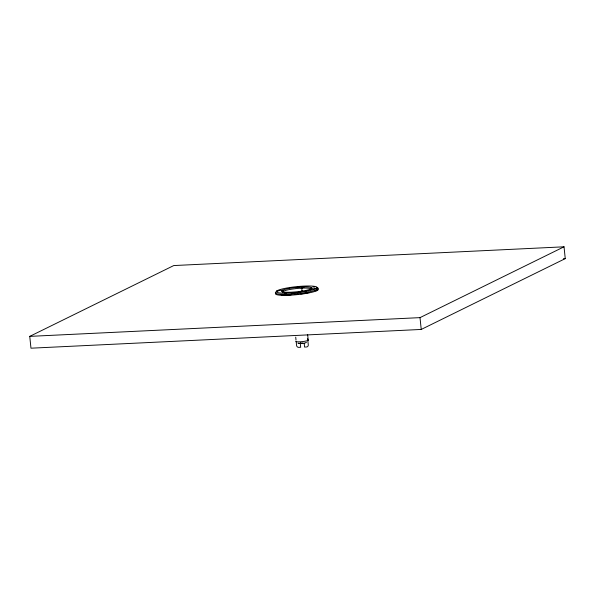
<?xml version="1.0" encoding="UTF-8"?>
<svg xmlns="http://www.w3.org/2000/svg" width="595" height="595" viewBox="0 0 595 595"><rect width="100%" height="100%" fill="white"/><g stroke="black" fill="none" stroke-linecap="round" stroke-linejoin="round"><path stroke-width="0.89" d="M302.535 291.245L302.543 291.111A2.358 2.202 87.7 0 0 302.029 291.074L301.739 287.482L302.676 286.946M283.637 291.111L283.153 291.349A14.384 2.053 -5.9 0 0 282.908 292.472M29.75 336.376L173.77 265.556L564.03 246.806L565.25 258.624L421.23 329.444L30.97 348.194L29.75 336.376L420.011 317.633L564.03 246.806M289.609 288.344A15.544 2.216 -5.9 0 0 282.61 290.144L282.082 290.397A15.544 2.216 -5.9 0 0 282.238 291.766A15.299 2.179 -5.9 0 0 290.702 292.212L292.502 292.985A14.384 2.053 -5.9 0 0 300.795 292.16M302.855 343.025L300.118 343.055M301.271 287.013L301.977 286.976M301.07 288.188L302.379 288.129M291.386 292.182L292.093 292.145A15.299 2.179 -5.9 0 0 303.755 290.821A15.544 2.216 -5.9 0 0 310.754 289.021L311.282 288.761A15.544 2.216 -5.9 0 0 311.125 287.392M563.398 258.713L565.25 258.624M315.053 290.717L316.964 290.628L316.86 289.624A1.019 0.945 63.8 0 0 315.804 288.664L311.044 288.887A1.019 0.945 63.8 0 0 310.188 289.854M291.193 293.045L291.84 293.015M302.044 291.163L302.052 291.208A2.499 2.335 89.7 0 0 300.594 291.929M420.011 317.633L421.23 329.444M307.637 334.598L308.21 340.147M307.637 338.652L308.277 344.832A2.09 1.934 63.8 0 1 306.537 346.982L304.58 347.078L304.209 343.419M300.222 342.787L300.683 347.264L298.727 347.361A2.09 1.934 63.8 0 1 296.563 345.39L296.191 341.731M295.715 337.157L295.998 339.901M307.95 339.894A6.27 0.892 -5.9 0 1 301.992 341.649A6.27 0.892 -5.9 0 1 295.975 341.106M306.172 342.237A4.18 0.595 -5.9 0 1 302.052 343.427A4.18 0.595 -5.9 0 1 298.281 342.995M317.618 288.731A21.509 3.064 -5.9 0 1 298.006 294.555A21.509 3.064 -5.9 0 1 275.723 293.283M316.205 287.325A21.509 3.064 -5.9 0 1 308.864 291.907A21.509 3.064 -5.9 0 1 281.368 294.287A21.509 3.064 -5.9 0 1 279.598 290.486M295.157 287.675A21.509 3.064 -5.9 0 1 299.731 287.236M302.714 287.021A21.509 3.064 -5.9 0 1 304.164 286.946M312.888 286.924A21.509 3.064 -5.9 0 1 314.733 287.088M302.632 286.969A15.299 2.179 -5.9 0 1 311.103 287.407M289.579 288.359A15.299 2.179 -5.9 0 1 301.226 287.035M283.376 291.23A1.019 0.945 63.8 0 0 282.32 290.271L277.56 290.501A1.019 0.945 63.8 0 0 276.712 291.55M302.543 291.148A2.499 2.149 70.5 0 1 302.952 291.312M309.541 292.428A19.464 2.774 -5.9 0 1 300.78 293.93M297.961 294.272A19.464 2.774 -5.9 0 1 295.038 294.555M291.134 294.837A19.464 2.774 -5.9 0 1 281.085 294.8M286.106 293.038A14.384 2.053 -5.9 0 1 284.462 292.874M283.577 291.111A14.384 2.053 -5.9 0 1 300.706 288.203A14.384 2.053 -5.9 0 1 310.88 289.482M308.567 290.553A14.384 2.053 -5.9 0 1 308.158 290.68M306.254 291.171A14.384 2.053 -5.9 0 1 305.718 291.29M286.574 293.157A20.483 2.923 -5.9 0 0 317.061 287.504A20.483 2.923 -5.9 0 0 286.411 288.084A20.483 2.923 -5.9 0 0 286.574 293.157"/></g></svg>
